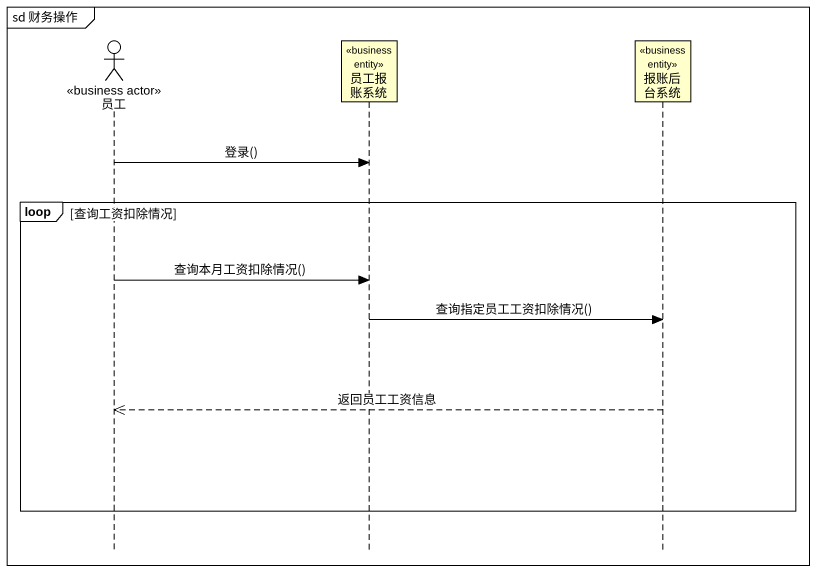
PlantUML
@startuml
mainframe sd 财务操作
hide footbox
actor 员工 <<business actor>>
participant 员工报账系统 <<business entity>>
participant 报账后台系统 <<business entity>>

员工 -> 员工报账系统 : 登录()
loop 查询工资扣除情况
  员工 -> 员工报账系统 : 查询本月工资扣除情况()
  员工报账系统 -> 报账后台系统 : 查询指定员工工资扣除情况()
  报账后台系统 -->> 员工 : 返回员工工资信息
end
@enduml
